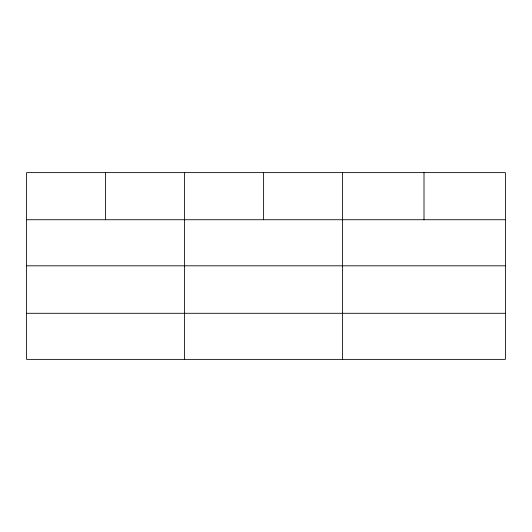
<?xml version="1.0" encoding="UTF-8"?>
<svg xmlns="http://www.w3.org/2000/svg" width="532" height="532" viewBox="0 0 532 532"><rect width="100%" height="100%" fill="white"/><g stroke="black" fill="none" stroke-linecap="round" stroke-linejoin="round"><path stroke-width="0.8" d="M505.4 265.814L505.4 172.621L26.6 172.621L26.6 359.379L505.4 359.379L505.4 265.814L26.6 265.814M26.6 219.729L505.4 219.729M26.6 313.295L505.4 313.295M424.004 172.621L424.004 219.729M342.608 172.621L342.608 359.379M263.606 172.621L263.606 219.729M184.604 172.621L184.604 359.379M105.602 172.621L105.602 219.729"/></g></svg>
